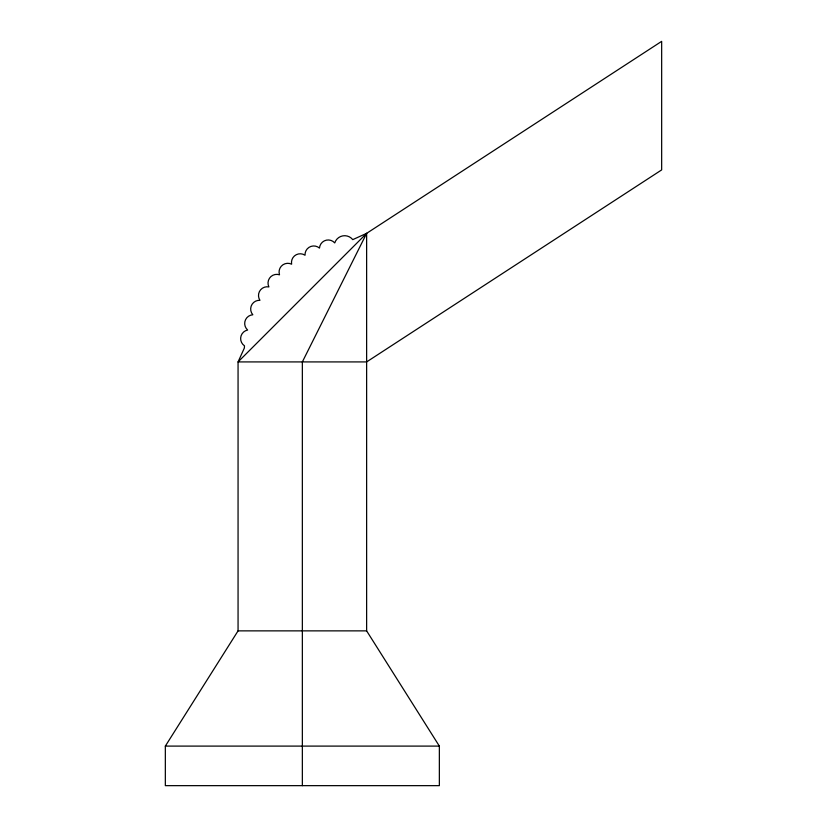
<?xml version="1.0" encoding="UTF-8"?>
<svg xmlns="http://www.w3.org/2000/svg" width="827" height="827" viewBox="0 0 827 827"><rect width="100%" height="100%" fill="white"/><g stroke="black" fill="none" stroke-linecap="round" stroke-linejoin="round"><path stroke-width="1.24" d="M366.63 233.348L238.062 361.916L244.347 348.043L244.492 345.831A8.735 8.735 0 0 1 247.635 330.025A8.735 8.735 0 0 1 252.814 314.767A8.735 8.735 0 0 1 259.947 300.315A8.735 8.735 0 0 1 268.899 286.917A8.735 8.735 0 0 1 279.516 274.802A8.735 8.735 0 0 1 291.631 264.185A8.735 8.735 0 0 1 305.029 255.223A8.735 8.735 0 0 1 319.48 248.1A8.735 8.735 0 0 1 334.749 242.921A10.369 10.369 0 0 1 352.757 239.634L366.63 233.348L366.63 630.867L439.354 746.099L439.354 785.65L165.338 785.65L165.338 746.099L238.062 630.867L238.062 361.916L366.63 361.916L661.662 169.907L661.662 41.35L366.63 233.348L302.351 361.916L302.351 785.65M238.062 630.867L366.63 630.867M165.338 746.099L439.354 746.099"/></g></svg>
